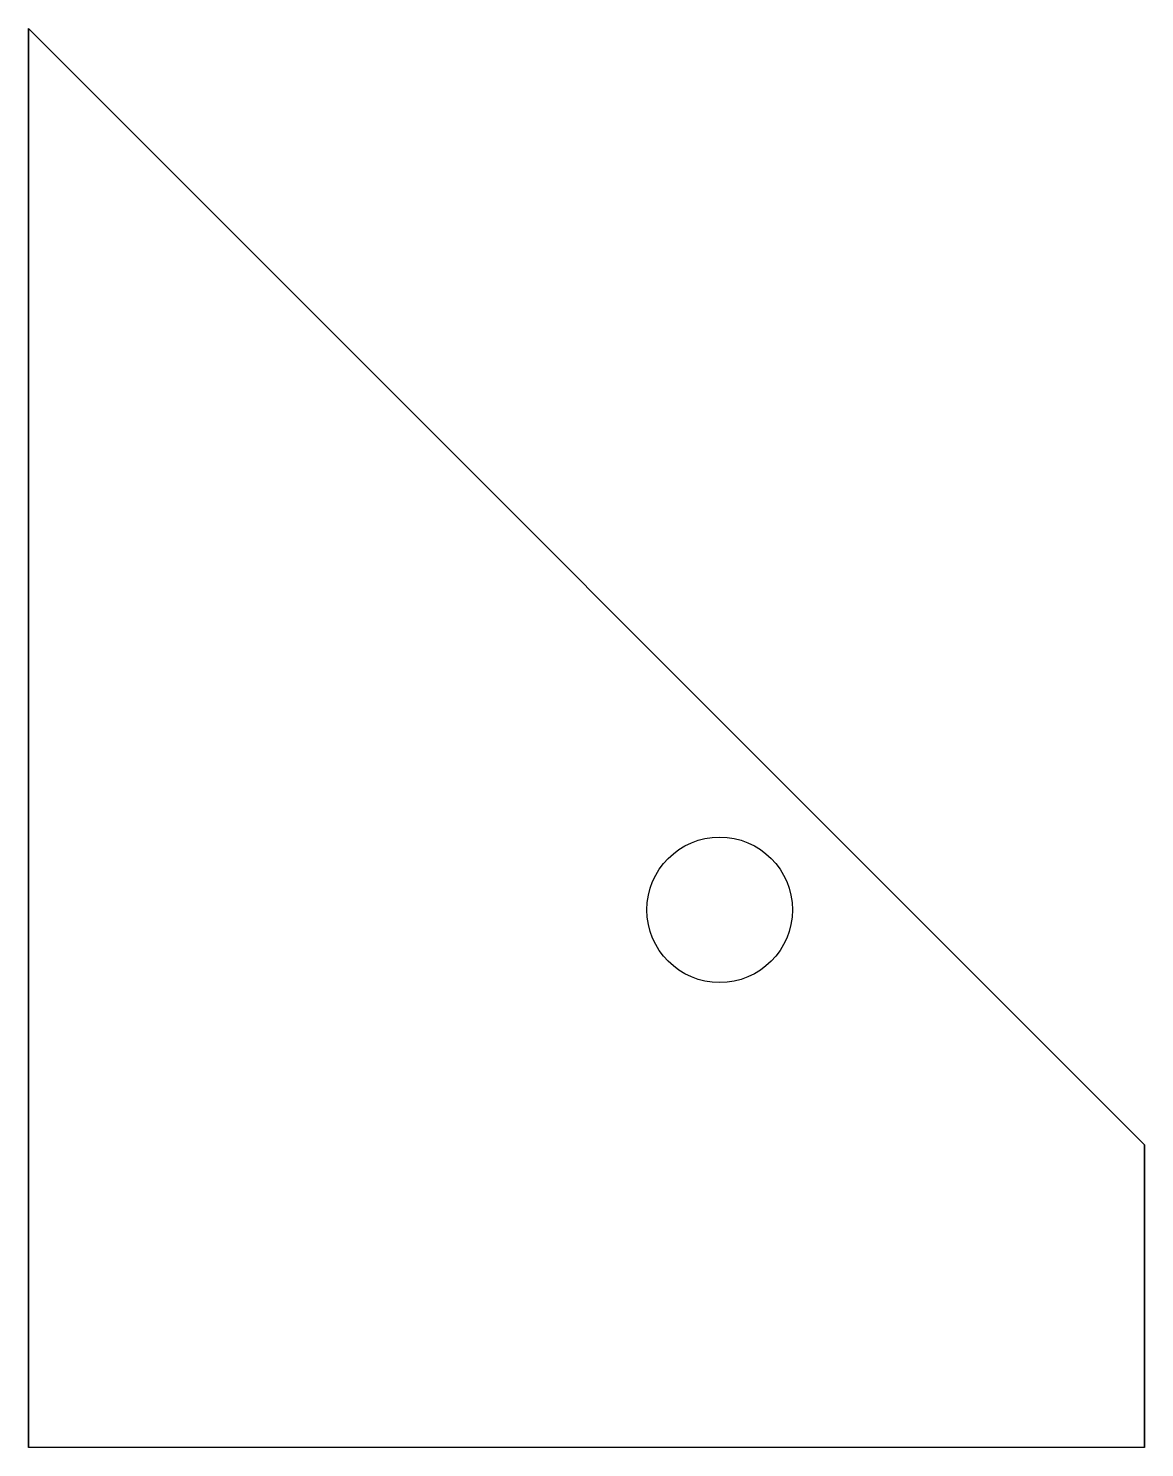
# Model space of a CAD drawing. Header units: millimetres. Extents: x 1735 to 1888, y 35 to 230.
import ezdxf

# ---------------------------------------------------------------- set-up
doc = ezdxf.new("R2010")
doc.units = ezdxf.units.MM
doc.layers.get('0').update_dxf_attribs({"linetype": 'CONTINUOUS'})

msp = doc.modelspace()

# ---------------------------------------------------------------- linework, layer by layer
for p, q in [((1735, 230), (1735, 35)), ((1735, 230), (1888.38, 76.62)), ((1888.38, 35), (1888.38, 76.62))]:
    msp.add_line(p, q)
msp.add_lwpolyline([(1888.38, 76.62), (1888.38, 35), (1735, 35), (1735, 230)], close=True)
msp.add_circle((1829.99, 108.89), 10)
msp.add_circle((1829.99, 108.89), 10)

doc.saveas('drawing.dxf')
